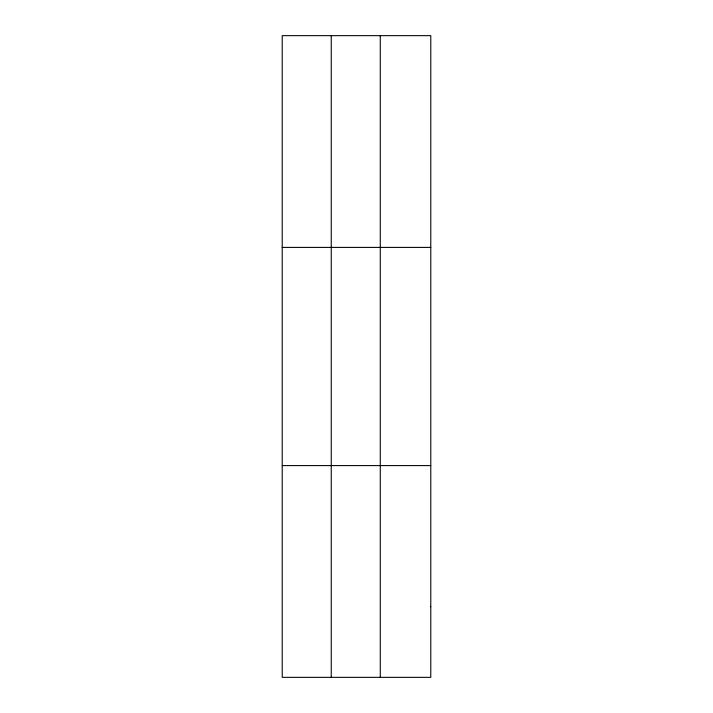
<?xml version="1.0" encoding="UTF-8"?>
<svg xmlns="http://www.w3.org/2000/svg" width="713" height="713" viewBox="0 0 713 713"><rect width="100%" height="100%" fill="white"/><g stroke="black" fill="none" stroke-linecap="round" stroke-linejoin="round"><path stroke-width="1.07" d="M331.251 677.35L331.251 35.65M380.27 677.35L380.27 35.65M282.223 247.411L430.777 247.411M282.223 465.589L430.777 465.589M430.777 606.763L430.777 677.35L282.223 677.35L282.223 35.65L430.777 35.65L430.777 606.763"/></g></svg>
